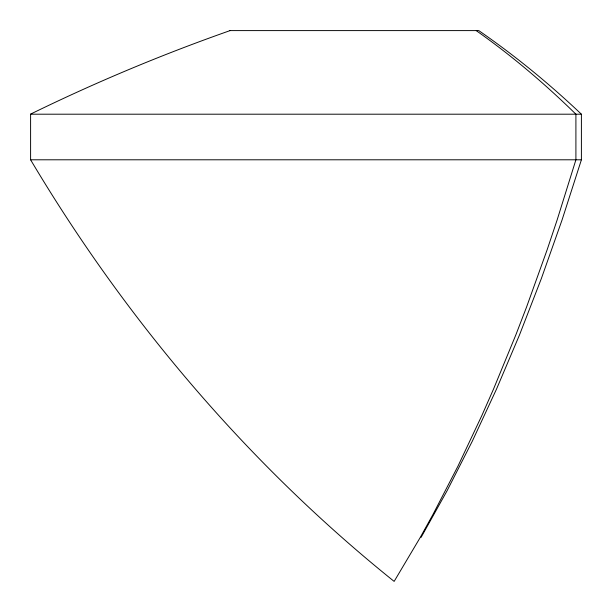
<?xml version="1.0" encoding="UTF-8"?>
<svg xmlns="http://www.w3.org/2000/svg" width="612" height="612" viewBox="0 0 612 612"><rect width="100%" height="100%" fill="white"/><g stroke="black" fill="none" stroke-linecap="round" stroke-linejoin="round"><path stroke-width="0.92" d="M229.852 30.6L478.768 30.6C515.113 55.715 549.331 83.813 581.4 114.199L581.4 159.793L562.03 220.037L541.383 278.475L519.512 334.925L496.47 389.201L472.334 441.137L447.181 490.572L421.087 537.367M581.4 114.199L30.6 114.199L30.6 159.793C125.95 320.068 248.617 464.516 394.143 581.4L420.299 537.367L433.067 514.309L457.952 466.176L481.889 415.472L493.471 389.201L515.832 334.925L526.595 306.964L547.243 249.489L557.111 220.037L575.907 159.793L575.907 114.199A1600.12 881.433 90 0 0 476.274 30.654M30.6 159.793L581.4 159.793M30.562 114.123A1852.325 1852.325 0 0 1 229.875 30.677"/></g></svg>
